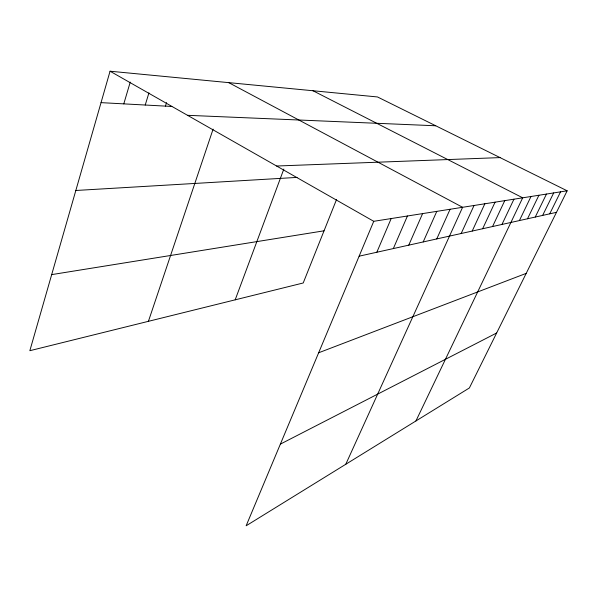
<?xml version="1.0" encoding="UTF-8"?>
<svg xmlns="http://www.w3.org/2000/svg" width="597" height="597" viewBox="0 0 597 597"><rect width="100%" height="100%" fill="white"/><g stroke="black" fill="none" stroke-linecap="round" stroke-linejoin="round"><path stroke-width="0.9" d="M567.15 190.801L373.744 221.308L246.143 525.785L469.384 387.96L567.15 190.801L377.498 96.953L110.057 71.215L29.85 350.7L303.216 282.978L336.484 199.652M123.788 103.871L130.236 82.11M145.228 105.027L148.944 92.856M165.459 106.117L166.548 102.639M148.414 321.328L213.099 129.131M235.188 299.828L283.836 169.063M376.834 252.24L391.184 218.554M393.333 248.576L407.43 215.995M408.758 245.151L422.594 213.599M423.198 241.942L436.788 211.36M436.758 238.927L450.093 209.263M345.775 464.272L462.6 207.293L228.741 82.64M461.175 233.502L474.04 205.487M472.205 231.054L484.846 203.778M482.652 228.733L495.07 202.167M492.555 226.532L504.756 200.644M501.958 224.45L513.95 199.189M415.937 420.96L522.688 197.816L312.97 90.744M519.405 220.569L530.994 196.503M527.517 218.771L538.912 195.256M535.248 217.054L546.464 194.062M542.643 215.413L553.673 192.928M549.71 213.838L560.561 191.838M280.366 444.123L496.637 333.007M318.649 352.775L526.203 273.374M359.14 256.173L556.471 212.338M51.685 274.613L324.044 230.808M75.826 190.48L297.037 177.406M276.62 166.018L500.055 157.601M187.525 115.311L435.728 125.773M101.035 102.639L171.832 106.46M110.057 71.215L373.744 221.308"/></g></svg>
